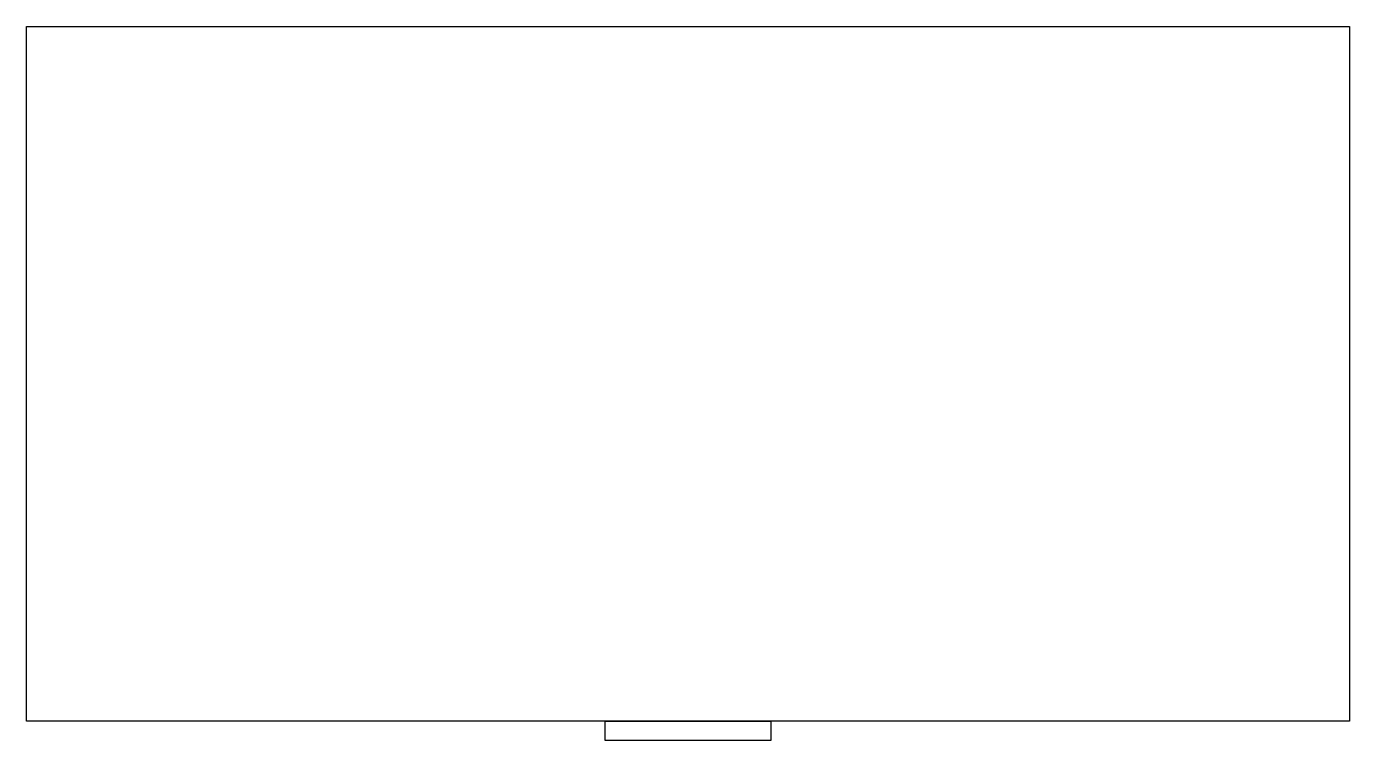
# Model space of a CAD drawing. Extents: x 1365.4 to 1445.4, y -862.9 to -819.7.
import ezdxf

# ---------------------------------------------------------------- set-up
doc = ezdxf.new("R2010")
doc.units = 0
doc.layers.get('0').update_dxf_attribs({"linetype": 'CONTINUOUS'})

# ---------------------------------------------------------------- blocks, each defined once
blk = doc.blocks.new('A$C4CCF388B')
for points in [[(24.636, 0), (-55.377, 0), (-55.377, 41.978), (24.636, 41.978)], [(-20.371, 0), (-10.37, 0), (-10.37, -1.178), (-20.371, -1.178)]]:
    blk.add_lwpolyline(points, close=True)

msp = doc.modelspace()

# ---------------------------------------------------------------- block references
at = {"color": 7}
msp.add_blockref('A$C4CCF388B', (1420.802, -861.7), dxfattribs=at)

doc.saveas('drawing.dxf')
